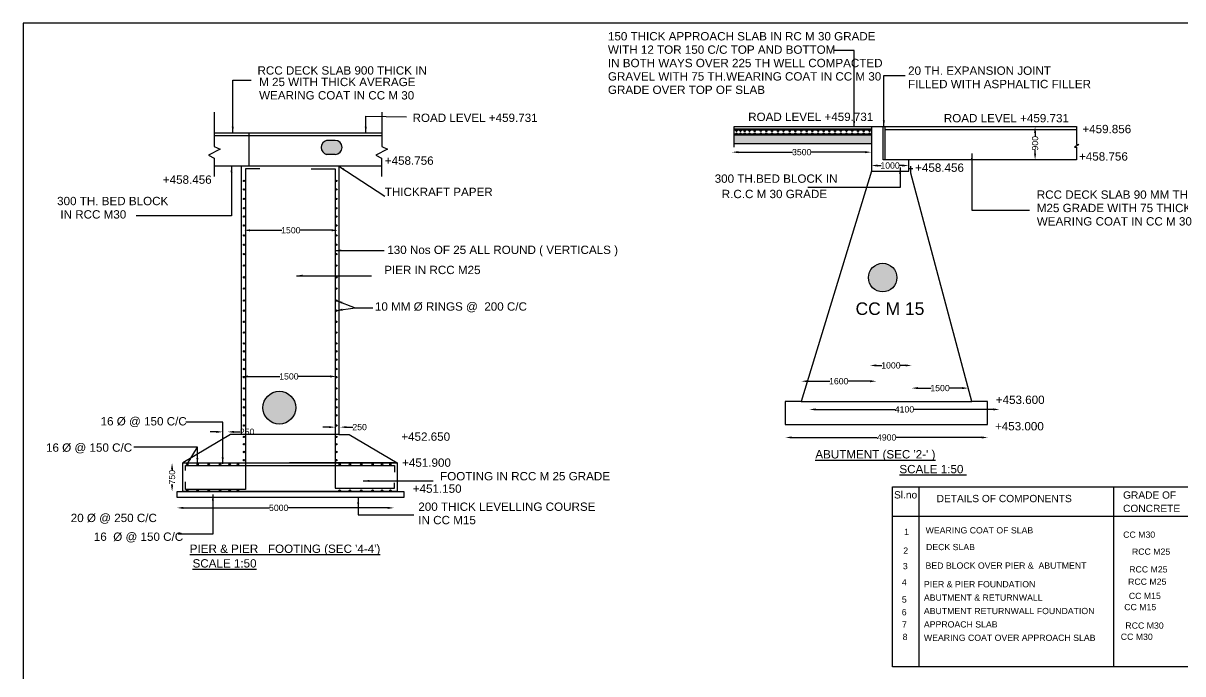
# Model space of a CAD drawing. Header units: millimetres. Extents: x 5124 to 2597898, y 2311 to 44288684.
# Drawn here: x 2514176 to 2569888, y 44257430 to 44288674 of the extents above; entities that cross this region are included whole.
import ezdxf

# ---------------------------------------------------------------- set-up
doc = ezdxf.new("R2010")
doc.units = ezdxf.units.MM
doc.header["$MEASUREMENT"] = 0
for name, color, linetype in [('DIMENSION', 7, 'Continuous'), ('DRAWING', 2, 'Continuous'), ('TEXT', 7, 'Continuous')]:
    doc.layers.add(name, color=color, linetype=linetype)
doc.styles.get("Standard").update_dxf_attribs({"font": 'arial.ttf', "height": 300})
doc.dimstyles.get("Standard").update_dxf_attribs({"dimtxt": 400, "dimasz": 300, "dimexe": 0.18, "dimexo": 0.0625, "dimgap": 0.09, "dimtad": 0, "dimdec": 0, "dimzin": 0, "dimdsep": 46, "dimtxsty": 'Standard', "dimcen": 0.09, "dimse1": 1, "dimse2": 1, "dimadec": 0, "dimazin": 0, "dimtfac": 1, "dimtdec": 0, "dimtofl": 0, "dimtmove": 0, "dimatfit": 3, "dimfxl": 1, "dimtolj": 1, "dimtzin": 0, "dimarcsym": 0})

# ---------------------------------------------------------------- blocks, each defined once
blk = doc.blocks.new('*D53')
at = {"layer": 'Defpoints', "color": 0, "transparency": 16777216}
for p in [(2524665, 44271712), (2529217, 44271710), (2529217, 44271710)]:
    blk.add_point(p, dxfattribs=at)
at = {"layer": 'DIMENSION', "color": 0, "lineweight": -2, "transparency": 16777216}
for p, q in [((2524965, 44271710), (2526508, 44271710)), ((2528917, 44271710), (2527374, 44271710))]:
    blk.add_line(p, q, dxfattribs=at)
at = {"layer": 'DIMENSION', "color": 0, "transparency": 16777216}
for points in [[(2524965, 44271760), (2524965, 44271660), (2524665, 44271710)], [(2528917, 44271760), (2528917, 44271660), (2529217, 44271710)]]:
    blk.add_solid(points, dxfattribs=at)
at = {"layer": 'DIMENSION', "color": 0, "transparency": 16777216, "insert": (2526941, 44271710), "char_height": 300, "attachment_point": 5}
blk.add_mtext('\\A1;1500', dxfattribs=at)
blk = doc.blocks.new('*D54')
at = {"layer": 'Defpoints', "color": 0, "transparency": 16777216}
for p in [(2521328, 44267554), (2521846, 44267554), (2521846, 44266186)]:
    blk.add_point(p, dxfattribs=at)
at = {"layer": 'DIMENSION', "color": 0, "lineweight": -2, "transparency": 16777216}
for p, q in [((2521328, 44267254), (2521328, 44267200)), ((2521328, 44266486), (2521328, 44266540))]:
    blk.add_line(p, q, dxfattribs=at)
at = {"layer": 'DIMENSION', "color": 0, "transparency": 16777216}
for points in [[(2521278, 44267254), (2521378, 44267254), (2521328, 44267554)], [(2521278, 44266486), (2521378, 44266486), (2521328, 44266186)]]:
    blk.add_solid(points, dxfattribs=at)
at = {"layer": 'DIMENSION', "color": 0, "transparency": 16777216, "insert": (2521328, 44266870), "char_height": 300, "attachment_point": 5, "rotation": 90}
blk.add_mtext('\\A1;750', dxfattribs=at)
blk = doc.blocks.new('*D55')
at = {"layer": 'Defpoints', "color": 0, "transparency": 16777216}
for p in [(2521566.5, 44265890.5), (2531986.5, 44265890.5), (2531986.5, 44265397.5)]:
    blk.add_point(p, dxfattribs=at)
at = {"layer": 'DIMENSION', "color": 0, "lineweight": -2, "transparency": 16777216}
for p, q in [((2521866.5, 44265397.5), (2526003.468, 44265397.5)), ((2531686.5, 44265397.5), (2526898.532, 44265397.5))]:
    blk.add_line(p, q, dxfattribs=at)
at = {"layer": 'DIMENSION', "color": 0, "transparency": 16777216}
for points in [[(2521866.5, 44265447.5), (2521866.5, 44265347.5), (2521566.5, 44265397.5)], [(2531686.5, 44265447.5), (2531686.5, 44265347.5), (2531986.5, 44265397.5)]]:
    blk.add_solid(points, dxfattribs=at)
at = {"layer": 'DIMENSION', "color": 0, "transparency": 16777216, "insert": (2526451, 44265397.5), "char_height": 300, "attachment_point": 5}
blk.add_mtext('\\A1;5000', dxfattribs=at)
blk = doc.blocks.new('*D56')
at = {"layer": 'Defpoints', "color": 0, "transparency": 16777216}
for p in [(2529164.5, 44269126.5), (2529405, 44269275.5), (2529405, 44269126.5)]:
    blk.add_point(p, dxfattribs=at)
at = {"layer": 'DIMENSION', "color": 0, "lineweight": -2, "transparency": 16777216}
for p, q in [((2528864.5, 44269275.5), (2528564.5, 44269275.5)), ((2529705, 44269275.5), (2530005, 44269275.5))]:
    blk.add_line(p, q, dxfattribs=at)
at = {"layer": 'DIMENSION', "color": 0, "transparency": 16777216}
for points in [[(2528864.5, 44269325.5), (2528864.5, 44269225.5), (2529164.5, 44269275.5)], [(2529705, 44269325.5), (2529705, 44269225.5), (2529405, 44269275.5)]]:
    blk.add_solid(points, dxfattribs=at)
at = {"layer": 'DIMENSION', "color": 0, "transparency": 16777216, "insert": (2530338.54839, 44269275.5), "char_height": 300, "attachment_point": 5}
blk.add_mtext('\\A1;250', dxfattribs=at)
blk = doc.blocks.new('*D57')
at = {"layer": 'Defpoints', "color": 0, "transparency": 16777216}
for p in [(2562791, 44283706), (2562986, 44283706), (2562986, 44282109)]:
    blk.add_point(p, dxfattribs=at)
at = {"layer": 'DIMENSION', "color": 0, "lineweight": -2, "transparency": 16777216}
for p, q in [((2562791, 44283406), (2562791, 44283239)), ((2562791, 44282409), (2562791, 44282577))]:
    blk.add_line(p, q, dxfattribs=at)
at = {"layer": 'DIMENSION', "color": 0, "transparency": 16777216}
for points in [[(2562741, 44283406), (2562841, 44283406), (2562791, 44283706)], [(2562741, 44282409), (2562841, 44282409), (2562791, 44282109)]]:
    blk.add_solid(points, dxfattribs=at)
at = {"layer": 'DIMENSION', "color": 0, "transparency": 16777216, "insert": (2562791, 44282908), "char_height": 300, "attachment_point": 5, "rotation": 90}
blk.add_mtext('\\A1;900', dxfattribs=at)
blk = doc.blocks.new('*D58')
at = {"layer": 'Defpoints', "color": 0, "transparency": 16777216}
for p in [(2554924, 44281884), (2556718, 44281884), (2556718, 44281838)]:
    blk.add_point(p, dxfattribs=at)
at = {"layer": 'DIMENSION', "color": 0, "lineweight": -2, "transparency": 16777216}
for p, q in [((2555224, 44281838), (2555388, 44281838)), ((2556418, 44281838), (2556255, 44281838))]:
    blk.add_line(p, q, dxfattribs=at)
at = {"layer": 'DIMENSION', "color": 0, "transparency": 16777216}
for points in [[(2555224, 44281888), (2555224, 44281788), (2554924, 44281838)], [(2556418, 44281888), (2556418, 44281788), (2556718, 44281838)]]:
    blk.add_solid(points, dxfattribs=at)
at = {"layer": 'DIMENSION', "color": 0, "transparency": 16777216, "insert": (2555822, 44281838), "char_height": 300, "attachment_point": 5}
blk.add_mtext('\\A1;1000', dxfattribs=at)
blk = doc.blocks.new('*D59')
at = {"layer": 'Defpoints', "color": 0, "transparency": 16777216}
for p in [(2548233, 44282480.5), (2554924.5, 44282480.5), (2554924.5, 44282480.5)]:
    blk.add_point(p, dxfattribs=at)
at = {"layer": 'DIMENSION', "color": 0, "lineweight": -2, "transparency": 16777216}
for p, q in [((2548533, 44282480.5), (2551131.3203, 44282480.5)), ((2554624.5, 44282480.5), (2552026.1797, 44282480.5))]:
    blk.add_line(p, q, dxfattribs=at)
at = {"layer": 'DIMENSION', "color": 0, "transparency": 16777216}
for points in [[(2548533, 44282530.5), (2548533, 44282430.5), (2548233, 44282480.5)], [(2554624.5, 44282530.5), (2554624.5, 44282430.5), (2554924.5, 44282480.5)]]:
    blk.add_solid(points, dxfattribs=at)
at = {"layer": 'DIMENSION', "color": 0, "transparency": 16777216, "insert": (2551578.75, 44282480.5), "char_height": 300, "attachment_point": 5}
blk.add_mtext('\\A1;3500', dxfattribs=at)
blk = doc.blocks.new('*D60')
at = {"layer": 'Defpoints', "color": 0, "transparency": 16777216}
for p in [(2555161, 44271480), (2551556, 44270506), (2555161, 44270505)]:
    blk.add_point(p, dxfattribs=at)
at = {"layer": 'DIMENSION', "color": 0, "lineweight": -2, "transparency": 16777216}
for p, q in [((2551856, 44271480), (2552925, 44271480)), ((2554861, 44271480), (2553791, 44271480))]:
    blk.add_line(p, q, dxfattribs=at)
at = {"layer": 'DIMENSION', "color": 0, "transparency": 16777216}
for points in [[(2551856, 44271530), (2551856, 44271430), (2551556, 44271480)], [(2554861, 44271530), (2554861, 44271430), (2555161, 44271480)]]:
    blk.add_solid(points, dxfattribs=at)
at = {"layer": 'DIMENSION', "color": 0, "transparency": 16777216, "insert": (2553358, 44271480), "char_height": 300, "attachment_point": 5}
blk.add_mtext('\\A1;1600', dxfattribs=at)
blk = doc.blocks.new('*D61')
at = {"layer": 'Defpoints', "color": 0, "transparency": 16777216}
for p in [(2556866, 44272238), (2554861, 44271480), (2556866, 44271480)]:
    blk.add_point(p, dxfattribs=at)
at = {"layer": 'DIMENSION', "color": 0, "lineweight": -2, "transparency": 16777216}
for p, q in [((2555161, 44272238), (2555430, 44272238)), ((2556566, 44272238), (2556297, 44272238))]:
    blk.add_line(p, q, dxfattribs=at)
at = {"layer": 'DIMENSION', "color": 0, "transparency": 16777216}
for points in [[(2555161, 44272288), (2555161, 44272188), (2554861, 44272238)], [(2556566, 44272288), (2556566, 44272188), (2556866, 44272238)]]:
    blk.add_solid(points, dxfattribs=at)
at = {"layer": 'DIMENSION', "color": 0, "transparency": 16777216, "insert": (2555864, 44272238), "char_height": 300, "attachment_point": 5}
blk.add_mtext('\\A1;1000', dxfattribs=at)
blk = doc.blocks.new('*D62')
at = {"layer": 'Defpoints', "color": 0, "transparency": 16777216}
for p in [(2556862, 44271134), (2559585, 44271150), (2559585, 44271150)]:
    blk.add_point(p, dxfattribs=at)
at = {"layer": 'DIMENSION', "color": 0, "lineweight": -2, "transparency": 16777216}
for p, q in [((2557162, 44271150), (2557790, 44271150)), ((2559285, 44271150), (2558657, 44271150))]:
    blk.add_line(p, q, dxfattribs=at)
at = {"layer": 'DIMENSION', "color": 0, "transparency": 16777216}
for points in [[(2557162, 44271200), (2557162, 44271100), (2556862, 44271150)], [(2559285, 44271200), (2559285, 44271100), (2559585, 44271150)]]:
    blk.add_solid(points, dxfattribs=at)
at = {"layer": 'DIMENSION', "color": 0, "transparency": 16777216, "insert": (2558223, 44271150), "char_height": 300, "attachment_point": 5}
blk.add_mtext('\\A1;1500', dxfattribs=at)
blk = doc.blocks.new('*D63')
at = {"layer": 'Defpoints', "color": 0, "transparency": 16777216}
for p in [(2551946, 44270280), (2561085, 44270280), (2561085, 44270126)]:
    blk.add_point(p, dxfattribs=at)
at = {"layer": 'DIMENSION', "color": 0, "lineweight": -2, "transparency": 16777216}
for p, q in [((2552246, 44270126), (2556062, 44270126)), ((2560785, 44270126), (2556969, 44270126))]:
    blk.add_line(p, q, dxfattribs=at)
at = {"layer": 'DIMENSION', "color": 0, "transparency": 16777216}
for points in [[(2552246, 44270176), (2552246, 44270076), (2551946, 44270126)], [(2560785, 44270176), (2560785, 44270076), (2561085, 44270126)]]:
    blk.add_solid(points, dxfattribs=at)
at = {"layer": 'DIMENSION', "color": 0, "transparency": 16777216, "insert": (2556516, 44270126), "char_height": 300, "attachment_point": 5}
blk.add_mtext('\\A1;4100', dxfattribs=at)
blk = doc.blocks.new('*D64')
at = {"layer": 'Defpoints', "color": 0, "transparency": 16777216}
for p in [(2550800, 44268778), (2550800, 44268686), (2560520, 44268686)]:
    blk.add_point(p, dxfattribs=at)
at = {"layer": 'DIMENSION', "color": 0, "lineweight": -2, "transparency": 16777216}
for p, q in [((2551100, 44268778), (2555207, 44268778)), ((2560220, 44268778), (2556114, 44268778))]:
    blk.add_line(p, q, dxfattribs=at)
at = {"layer": 'DIMENSION', "color": 0, "transparency": 16777216}
for points in [[(2551100, 44268828), (2551100, 44268728), (2550800, 44268778)], [(2560220, 44268828), (2560220, 44268728), (2560520, 44268778)]]:
    blk.add_solid(points, dxfattribs=at)
at = {"layer": 'DIMENSION', "color": 0, "transparency": 16777216, "insert": (2555660, 44268778), "char_height": 300, "attachment_point": 5}
blk.add_mtext('\\A1;4900', dxfattribs=at)
blk = doc.blocks.new('*D88')
at = {"layer": 'Defpoints', "color": 0, "transparency": 16777216}
for p in [(2524773, 44278485), (2529294, 44278728), (2529294, 44278485)]:
    blk.add_point(p, dxfattribs=at)
at = {"layer": 'DIMENSION', "color": 0, "lineweight": -2, "transparency": 16777216}
for p, q in [((2525073, 44278728), (2526600, 44278728)), ((2528994, 44278728), (2527467, 44278728))]:
    blk.add_line(p, q, dxfattribs=at)
at = {"layer": 'DIMENSION', "color": 0, "transparency": 16777216}
for points in [[(2525073, 44278778), (2525073, 44278678), (2524773, 44278728)], [(2528994, 44278778), (2528994, 44278678), (2529294, 44278728)]]:
    blk.add_solid(points, dxfattribs=at)
at = {"layer": 'DIMENSION', "color": 0, "transparency": 16777216, "insert": (2527034, 44278728), "char_height": 300, "attachment_point": 5}
blk.add_mtext('\\A1;1500', dxfattribs=at)
blk = doc.blocks.new('*D89')
at = {"layer": 'Defpoints', "color": 0, "transparency": 16777216}
for p in [(2523761, 44268897.5), (2524001.5, 44269046.5), (2524001.5, 44268897.5)]:
    blk.add_point(p, dxfattribs=at)
at = {"layer": 'DIMENSION', "color": 0, "lineweight": -2, "transparency": 16777216}
for p, q in [((2523461, 44269046.5), (2523161, 44269046.5)), ((2524301.5, 44269046.5), (2524601.5, 44269046.5))]:
    blk.add_line(p, q, dxfattribs=at)
at = {"layer": 'DIMENSION', "color": 0, "transparency": 16777216}
for points in [[(2523461, 44269096.5), (2523461, 44268996.5), (2523761, 44269046.5)], [(2524301.5, 44269096.5), (2524301.5, 44268996.5), (2524001.5, 44269046.5)]]:
    blk.add_solid(points, dxfattribs=at)
at = {"layer": 'DIMENSION', "color": 0, "transparency": 16777216, "insert": (2524935.04839, 44269046.5), "char_height": 300, "attachment_point": 5}
blk.add_mtext('\\A1;250', dxfattribs=at)

msp = doc.modelspace()

# ---------------------------------------------------------------- hatches: boundary and pattern name
at = {"layer": 'DIMENSION'}
h = msp.add_hatch(dxfattribs=at)
h.set_pattern_fill('AR-CONC', color=0, scale=100)
h.set_pattern_definition([(50, (0, 0), (717.2601826, -62.752135), [75, -825]), (355, (0, 0), (-138.751334, 752.192134), [60, -660]), (100.4514445, (59.8, -5.2), (578.508847, 689.439991), [63.740192, -701.142112]), (46.1842, (0, 200), (1067.24133, -165.51928), [112.5, -1237.5]), (96.6356355, (88.9, 186.2), (934.661946, 974.1186), [95.610342, -1051.71376]), (351.184164, (0, 200), (934.661945, 974.1186), [90, -990]), (21, (100, 150), (596.907052, -402.618891), [75, -825]), (326, (100, 150), (243.315332, 725.150045), [60, -660]), (71.4514447, (149.74, 116.45), (840.222377, 322.531153), [63.74019, -701.142112]), (37.5, (0, 0), (12.1598553, 332.8938538), [0, -652, 0, -670, 0, -662.5]), (7.5, (0, 0), (263.0695374, 394.411712), [0, -382, 0, -637, 0, -252.5]), (327.5, (-223, 0), (533.8224362, -22.5548717), [0, -250, 0, -780, 0, -1035]), (317.5, (-323, 0), (583.1861693, 100.1049823), [0, -325, 0, -518, 0, -735])])
h.paths.add_polyline_path([(2564317.5, 44250379.9, 0.4902418), (2563441.9, 44249701.5, 0.4902418), (2564317.5, 44249023.1)])
h.paths.add_polyline_path([(2564843.1, 44249701.5, 0.3420641), (2564317.5, 44250379.9), (2564317.5, 44249023.1, 0.3420641)])
h.paths.add_polyline_path([(2565684, 44247137.5, 0.322946), (2565296.1, 44247675.5), (2564937.9, 44247675.5, 0.322946), (2564550, 44247137.5, 1)])
h.paths.add_polyline_path([(2527266.5, 44270210, 1), (2525695.5, 44270210, 1)])
h.paths.add_polyline_path([(2529154.4, 44283047), (2528750.5, 44283047, 0.7689339), (2528750.5, 44282374.5), (2529164.5, 44282374.5, 1)])
h.paths.add_polyline_path([(2556152, 44276457, 1), (2554782, 44276457, 1)])
at = {"layer": 'DRAWING'}
h = msp.add_hatch(dxfattribs=at)
h.set_pattern_fill('GRAVEL', color=0, scale=250, style=0)
h.set_pattern_definition([(228.0128, (180, 250), (-1999.9995580395, -2250.000335402), [33.634, -3329.772]), (184.9697, (157.5, 225), (3000.0002628794, 249.9978267518), [57.717, -5713.98125]), (132.5104, (100, 220), (2499.9976795867, -2750.002168468), [40.697, -4029.008]), (267.2737, (2.5, 157.5), (249.9990044318, 5000.0000737434), [52.5595, -5203.3895]), (292.8337, (0, 105), (-1250.0024763593, 2999.9991029444), [51.53875, -5102.34325]), (357.2737, (20, 57.5), (-5000.0000737434, 249.9990044318), [52.5595, -5203.3895]), (37.6942, (72.5, 55), (-3250.0018364045, -2499.9976012901), [69.50725, -6881.21225]), (72.2553, (127.5, 97.5), (1750.0026906764, 5499.9990578098), [65.622, -6496.58025]), (121.4296, (147.5, 160), (-2000.002058544, 3249.998759123), [52.7375, -5221.01825]), (175.2364, (120, 205), (2750.00023658, -249.997883165), [60.208, -2950.19075]), (222.3974, (60, 210), (-3000.0018377683, -2749.9980205035), [77.862, -7708.34375]), (138.8141, (250, 155), (-1750.000736701, 1499.999328336), [26.57525, -2630.961]), (171.4692, (230, 172.5), (3249.9995712038, -500.00197751), [50.55925, -5005.37775]), (225, (180, 180), (-3e-14, -250.00007736), [35.35525, -318.198]), (203.1986, (162.5, 210), (1249.999932667, 500.000331316), [19.0395, -1884.90375]), (291.8014, (145, 202.5), (-249.999977625, 750.000068253), [26.92575, -1319.3655]), (30.9638, (155, 177.5), (749.99950557, 500.000620885), [43.73225, -1414.00575]), (161.5651, (192.5, 200), (500.00010865, -249.9996008), [31.62275, -758.94675]), (16.3895, (0, 202.5), (2500.000549603, 749.9981774545), [44.3, -4385.71125]), (70.3462, (42.5, 215), (-999.998811843, -2750.0005339016), [37.16525, -3679.352]), (293.1986, (192.5, 250), (-500.000331316, 1249.999932667), [38.07875, -1865.8645]), (343.6105, (207.5, 215), (-2500.000549603, 749.9981774545), [44.3, -4385.71125]), (339.444, (0, 47.5), (-1250.000461136, 499.998999105), [42.72, -2093.281]), (294.7751, (40, 32.5), (-1249.998047311, 2750.00085546), [35.7945, -3543.66075]), (66.8014, (195, 0), (500.000331316, 1249.999932667), [38.07875, -1865.8645]), (17.354, (210, 35), (-3250.000504774, -999.998625565), [41.90775, -4148.856]), (69.444, (72.5, 0), (-499.998999105, -1250.000461136), [21.36, -2114.641]), (101.3099, (180, 0), (-249.99940804, 1000.00018806), [12.7475, -1262.00725]), (165.9638, (177.5, 12.5), (750.0001365, -249.99951434), [51.53875, -979.2375]), (186.009, (127.5, 25), (2499.9999377265, 249.9998293705), [47.7625, -4728.48075]), (303.6901, (155, 155), (-250.00033363, 499.99988944), [36.0555, -865.33225]), (353.1572, (175, 125), (4249.9998413696, -500.0019994812), [62.9485, -6231.89075]), (60.9454, (237.5, 117.5), (-1000.0000068, -1750.000096142), [25.739, -2548.1685]), (90, (250, 140), (-250, 250), [15, -235]), (120.2564, (122.5, 32.5), (999.998721701, -1750.000613964), [34.731, -3438.38]), (48.0128, (105, 62.5), (1999.9995580395, 2250.000335402), [67.268, -3296.138]), (0, (150, 112.5), (250, 250), [65, -185]), (325.3048, (215, 112.5), (-2499.998564747, 1750.0021523986), [39.5285, -3913.3185]), (254.0546, (247.5, 90), (-249.999972324, -1000.000031663), [36.4005, -1783.627]), (207.646, (237.5, 55), (-4749.998951795, -2500.0019282923), [59.26625, -5867.3685]), (175.4261, (185, 27.5), (-3250.000139578, 249.9987002903), [62.69975, -6207.2685])])
h.paths.add_polyline_path([(2554924.5, 44283296), (2548325.5, 44283296), (2548325.5, 44282876.5), (2554924.5, 44282876.5)])

# ---------------------------------------------------------------- linework, layer by layer
at = {"layer": 'DIMENSION', "color": 0}
msp.add_lwpolyline([(2555942, 44266416.5), (2573228, 44266416.5), (2573228, 44257759), (2555942, 44257759)], close=True, dxfattribs=at)
for points in [[(2557205, 44266416), (2557205, 44257749)], [(2566563.5, 44266397.5), (2566563.5, 44257798.5)], [(2555912.5, 44264996.5), (2573205, 44264996.5)]]:
    msp.add_lwpolyline(points, dxfattribs=at)
msp.add_circle((2526481, 44270210), 785.5, dxfattribs=at)
at = {"layer": 'DRAWING', "color": 0}
for points in [[(2597898.5, 44288673.5), (2514175.5, 44288673.5), (2514175.5, 44230805.5), (2597898.5, 44230805.5)], [(2521845.5, 44267554), (2532136, 44267554), (2532136, 44266186.5), (2521845.5, 44266186.5)], [(2521566.5, 44266186.5), (2532470, 44266186.5), (2532470, 44265890.5), (2521566.5, 44265890.5)]]:
    msp.add_lwpolyline(points, close=True, dxfattribs=at)
for points in [[(2523357, 44284401), (2523357, 44282750), (2523631, 44282618), (2523074, 44282338), (2523344, 44282185), (2523344, 44281313.5)], [(2531398.5, 44284401), (2531398.5, 44282750), (2531672.5, 44282618), (2531115.5, 44282338), (2531385.5, 44282185), (2531385.5, 44281313.5)], [(2531398.5, 44283397.5), (2523357, 44283397.5)], [(2525037.5, 44281806), (2525037.5, 44283397.5)], [(2548325.5, 44282724), (2548325.5, 44283706.5), (2564773.5, 44283706.5), (2564773.5, 44282851.5), (2564887, 44282851.5), (2564679.5, 44282722.5), (2564773.5, 44282714), (2564773.5, 44282109), (2555491, 44282109), (2555491, 44283706.5)], [(2554924.5, 44283582.5), (2548325.5, 44283582.5)], [(2554924.5, 44283537), (2548325.5, 44283537)], [(2554924.5, 44283345.5), (2548325.5, 44283345.5)], [(2554924.5, 44283706.5), (2554924.5, 44281565.5), (2556718.5, 44281565.5), (2556718.5, 44282109)], [(2555589, 44282109), (2555589, 44283706.5)], [(2555589, 44283570.5), (2564773.5, 44283570.5)], [(2531398.5, 44283269), (2523357, 44283269)], [(2529164.5, 44283047), (2528750.5, 44283047)], [(2554924.5, 44283296), (2548325.5, 44283296)], [(2554924.5, 44282876.5), (2548325.5, 44282876.5)], [(2529164.5, 44282374.5), (2528750.5, 44282374.5)], [(2525546, 44281673), (2524849.5, 44281673), (2524849.5, 44266283), (2521976, 44266283), (2521976, 44266647)], [(2531385.5, 44281806), (2523344, 44281806)], [(2529335, 44281806), (2529335, 44268926.5), (2524665, 44268926.5), (2524665, 44281806)], [(2528004.5, 44281673), (2529164.5, 44281673), (2529164.5, 44266336.5), (2532017.5, 44266336.5), (2532017.5, 44266593.5)], [(2554924.5, 44281565.5), (2551555.5, 44270505.5), (2550785, 44270505.5), (2550785, 44269399.5), (2560509.5, 44269399.5), (2560509.5, 44270503.5), (2559758.5, 44270503.5), (2556813, 44281478), (2556813, 44281802)], [(2556718.5, 44281690.5), (2556918.5, 44281690.5)], [(2551555.5, 44270505.5), (2559758.5, 44270503.5)], [(2524665, 44268926.5), (2524142, 44268926.5), (2521845.5, 44267554), (2527010.5, 44267554)], [(2529335, 44268926.5), (2529841.5, 44268926.5), (2532138, 44267554), (2526973, 44267554)], [(2521976, 44267188.5), (2521976, 44267441), (2532017.5, 44267441)], [(2532017.5, 44267441), (2532017.5, 44267111)]]:
    msp.add_lwpolyline(points, dxfattribs=at)
for centre, radius in [((2548445.5, 44283498.5), 27.5), ((2548445.5, 44283380), 27.5), ((2548638, 44283498.5), 27.5), ((2548638, 44283380), 27.5), ((2548839, 44283498.5), 27.5), ((2548839, 44283380), 27.5), ((2549067.5, 44283498.5), 27.5), ((2549067.5, 44283380), 27.5), ((2549319, 44283498.5), 27.5), ((2549319, 44283380), 27.5), ((2549611.5, 44283498.5), 27.5), ((2549611.5, 44283380), 27.5), ((2549876, 44283498.5), 27.5), ((2549876, 44283380), 27.5), ((2550147.5, 44283498.5), 27.5), ((2550147.5, 44283380), 27.5), ((2550437.5, 44283498.5), 27.5), ((2550437.5, 44283380), 27.5), ((2550707, 44283498.5), 27.5), ((2550707, 44283380), 27.5), ((2550997.5, 44283498.5), 27.5), ((2550997.5, 44283380), 27.5), ((2551274.5, 44283498.5), 27.5), ((2551274.5, 44283380), 27.5), ((2551551.5, 44283498.5), 27.5), ((2551551.5, 44283380), 27.5), ((2551818.5, 44283498.5), 27.5), ((2551818.5, 44283380), 27.5), ((2552088.5, 44283498.5), 27.5), ((2552088.5, 44283380), 27.5), ((2552364.5, 44283498.5), 27.5), ((2552364.5, 44283380), 27.5), ((2552631, 44283498.5), 27.5), ((2552631, 44283380), 27.5), ((2552908.5, 44283498.5), 27.5), ((2552908.5, 44283380), 27.5), ((2553177, 44283498.5), 27.5), ((2553177, 44283380), 27.5), ((2553458, 44283498.5), 27.5), ((2553458, 44283380), 27.5), ((2553729.5, 44283498.5), 27.5), ((2553729.5, 44283380), 27.5), ((2554002.5, 44283498.5), 27.5), ((2554002.5, 44283380), 27.5), ((2554285, 44283498.5), 27.5), ((2554285, 44283380), 27.5), ((2554552, 44283498.5), 27.5), ((2554552, 44283380), 27.5), ((2554831, 44283498.5), 27.5), ((2554831, 44283380), 27.5), ((2524790.5, 44281099), 35), ((2529217, 44281099), 35), ((2524790.5, 44280691.5), 35), ((2529217, 44280691.5), 35), ((2524790.5, 44280234.5), 35), ((2529217, 44280234.5), 35), ((2524790.5, 44279786), 35), ((2529217, 44279786), 35), ((2524790.5, 44279387), 35), ((2524790.5, 44278958), 35), ((2529217, 44279387), 35), ((2529217, 44278958), 35), ((2524790.5, 44278480), 35), ((2529217, 44278480), 35), ((2524790.5, 44278033), 35), ((2529217, 44278033), 35), ((2524790.5, 44277586.5), 35), ((2529217, 44277586.5), 35), ((2524790.5, 44277036.5), 35), ((2529217, 44277036.5), 35), ((2555467, 44276457), 685), ((2524790.5, 44276472), 35), ((2529217, 44276472), 35), ((2524790.5, 44275932), 35), ((2529217, 44275932), 35), ((2524790.5, 44275355.5), 35), ((2529217, 44275355.5), 35), ((2524790.5, 44274871.5), 35), ((2529217, 44274871.5), 35), ((2524790.5, 44274333), 35), ((2529217, 44274333), 35), ((2524790.5, 44273818.5), 35), ((2524790.5, 44273294), 35), ((2529217, 44273818.5), 35), ((2529217, 44273294), 35), ((2524790.5, 44272914.5), 35), ((2529217, 44272914.5), 35), ((2524790.5, 44272514.5), 35), ((2529217, 44272514.5), 35), ((2524790.5, 44272066.5), 35), ((2524790.5, 44271675), 35), ((2529217, 44272066.5), 35), ((2529217, 44271675), 35), ((2524790.5, 44271135), 35), ((2529217, 44271135), 35), ((2524790.5, 44270607.5), 35), ((2529217, 44270607.5), 35), ((2524790.5, 44270223.5), 35), ((2529217, 44270223.5), 35), ((2524790.5, 44269840.5), 35), ((2529217, 44269840.5), 35), ((2524790.5, 44269353.5), 35), ((2529217, 44269353.5), 35), ((2524790.5, 44268806.5), 35), ((2524790.5, 44268455), 35), ((2529217, 44268806.5), 35), ((2529217, 44268455), 35), ((2524790.5, 44268082.5), 35), ((2529217, 44268082.5), 35), ((2522054, 44267491), 34), ((2522550, 44267491), 34), ((2523092, 44267491), 34), ((2523638, 44267491), 34), ((2524096.5, 44267491), 34), ((2524492.5, 44267491), 34), ((2524790.5, 44267688.5), 35), ((2529217, 44267688.5), 35), ((2529378.5, 44267490.5), 34), ((2529874.5, 44267490.5), 34), ((2530416.5, 44267490.5), 34), ((2530962.5, 44267490.5), 34), ((2531421, 44267490.5), 34), ((2531817, 44267490.5), 34), ((2522054, 44266231.5), 34), ((2522550, 44266231.5), 34), ((2523092, 44266231.5), 34), ((2523638, 44266231.5), 34), ((2524096.5, 44266231.5), 34), ((2524492.5, 44266231.5), 34), ((2529378.5, 44266231.5), 34), ((2529874.5, 44266231.5), 34), ((2530416.5, 44266231.5), 34), ((2530962.5, 44266231.5), 34), ((2531421, 44266231.5), 34), ((2531817, 44266231.5), 34)]:
    msp.add_circle(centre, radius, dxfattribs=at)
for centre, radius, start, end in [((2528839.9, 44282710.8), 347.9, 104.88419, 255.11581), ((2529159.4, 44282710.8), 336.3, 270.86062, 89.13938)]:
    msp.add_arc(centre, radius, start, end, dxfattribs=at)

# ---------------------------------------------------------------- texts
at = {"layer": 'TEXT', "color": 0}
for s, height, p in [('150 THICK APPROACH SLAB IN RC M 30 GRADE ', 400, (2542268.9, 44287846.7)), ('WITH 12 TOR 150 C/C TOP AND BOTTOM ', 400, (2542268.9, 44287204.2)), ('IN BOTH WAYS OVER 225 TH WELL COMPACTED ', 400, (2542268.9, 44286561.6)), ('RCC DECK SLAB 900 THICK IN ', 400, (2525432.5, 44286204.5)), ('GRAVEL WITH 75 TH.WEARING COAT IN CC M 30 ', 400, (2542268.9, 44285919)), ('20 TH. EXPANSION JOINT ', 400, (2556689.9, 44286194.7)), ('M 25 WITH THICK AVERAGE ', 400, (2525510, 44285652.5)), ('GRADE OVER TOP OF SLAB ', 400, (2542268.9, 44285276.5)), ('FILLED WITH ASPHALTIC FILLER ', 400, (2556689.9, 44285552.1)), ('WEARING COAT IN CC M 30 ', 400, (2525510, 44285009.9)), ('ROAD LEVEL +459.731', 400, (2532881.7, 44283931.1)), ('ROAD LEVEL +459.731', 400, (2549006.8, 44283977.2)), ('ROAD LEVEL +459.731', 400, (2558406.3, 44283913.2)), ('+459.856', 400, (2565062.2, 44283391.6)), ('+458.756', 400, (2531548.5, 44281874.1)), ('+458.756', 400, (2564901.6, 44282075.3)), ('+458.456', 400, (2557026, 44281536.8)), ('+458.456', 400, (2520884.6, 44280961.2)), ('300 TH.BED BLOCK IN ', 400, (2547396.5, 44281010.5)), ('THICKRAFT PAPER ', 400, (2531548.5, 44280373.6)), ('R.C.C M 30 GRADE ', 400, (2547736.5, 44280272.5)), ('RCC DECK SLAB 90 MM THICK IN ', 400, (2562872.5, 44280243)), ('300 TH. BED BLOCK ', 400, (2515805.7, 44279934.4)), ('M25 GRADE WITH 75 THICK AVERAGE ', 400, (2562872.5, 44279600.4)), (' IN RCC M30 ', 400, (2515805.7, 44279291.9)), ('WEARING COAT IN CC M 30 ', 400, (2562872.5, 44278957.8)), ('130 Nos OF 25 ALL ROUND ( VERTICALS ) ', 400, (2531667.7, 44277590.4)), ('PIER IN RCC M25', 400, (2531520.6, 44276624.9)), ('10 MM Ø RINGS @  200 C/C ', 400, (2531073.5, 44274869)), ('CC M 15 ', 600, (2554165.5, 44274663.6)), ('+453.600', 400, (2560902.3, 44270389.1)), ('16 Ø @ 150 C/C', 400, (2517894, 44269357.4)), ('+453.000', 400, (2560863, 44269119.7)), ('+452.650 ', 400, (2532340.5, 44268620)), ('16 Ø @ 150 C/C', 400, (2515272.4, 44268093.7)), ('+451.900', 400, (2532378.8, 44267371.8)), ("%%UABUTMENT (SEC '2-' )", 400, (2552232.5, 44267771.9)), ('%%USCALE 1:50 ', 400, (2556271.5, 44267059.8)), ('FOOTING IN RCC M 25 GRADE ', 400, (2534204.9, 44266719.6)), ('+451.150', 400, (2532891.8, 44266121)), ('Sl.no', 350, (2556012.5, 44265849.3)), ('GRADE OF ', 350, (2567016.7, 44265839.8)), ('200 THICK LEVELLING COURSE ', 400, (2533159.5, 44265255)), ('DETAILS OF COMPONENTS ', 350, (2558061.5, 44265672)), ('CONCRETE ', 350, (2567016.7, 44265197.3)), ('20 Ø @ 250 C/C ', 400, (2516460, 44264716.2)), ('IN CC M15', 400, (2533159.5, 44264612.4)), ('1', 300, (2556497.7, 44264093.7)), ('WEARING COAT OF SLAB', 300, (2557531.4, 44264169.9)), ('16  Ø @ 150 C/C  ', 400, (2517569.2, 44263814)), ('CC M30 ', 300, (2567022.4, 44263962)), ("%%UPIER & PIER   FOOTING (SEC '4-4')", 400, (2522178.2, 44263235)), ('2', 300, (2556458.1, 44263194.5)), ('DECK SLAB ', 300, (2557550.6, 44263367.6)), ('RCC M25', 300, (2567443.6, 44263146)), ('%%USCALE 1:50', 400, (2522311.7, 44262533.5)), ('3', 300, (2556438.3, 44262453.4)), ('BED BLOCK OVER PIER &  ABUTMENT  ', 300, (2557528, 44262476.6)), ('RCC M25', 300, (2567314.1, 44262295.4)), ('4', 300, (2556388.9, 44261672.7)), ('PIER & PIER FOUNDATION', 300, (2557448.5, 44261581)), ('RCC M25', 300, (2567258.5, 44261703.7)), ('5', 300, (2556388.7, 44260847.5)), ('ABUTMENT & RETURNWALL', 300, (2557448.5, 44260938.4)), ('CC M15', 300, (2567295.6, 44261019.6)), ('6', 300, (2556385.5, 44260237.5)), ('ABUTMENT RETURNWALL FOUNDATION ', 300, (2557448.5, 44260295.9)), ('CC M15', 300, (2567073.5, 44260483.4)), ('7', 300, (2556399, 44259652)), ('APPROACH SLAB ', 300, (2557448.5, 44259653.3)), ('RCC M30', 300, (2567129, 44259595.9)), ('8', 300, (2556428.3, 44259050)), ('WEARING COAT OVER APPROACH SLAB  ', 300, (2557448.5, 44259010.7)), ('CC M30', 300, (2566906.9, 44259059.6))]:
    msp.add_text(s, height=height, dxfattribs=at).set_placement(p)

# ---------------------------------------------------------------- dimensions: what is measured, and where the dimension line sits
at = {"layer": 'DIMENSION', "color": 0}
dim = msp.add_linear_dim(base=(2562791, 44283706.5), p1=(2562985.5, 44282109), p2=(2562985.5, 44283706.5), angle=90, text='900', dimstyle='Standard', override={"dimtxt": 300}, dxfattribs=at)
dim.commit()
dim.dimension.update_dxf_attribs({"geometry": '*D57', "text_midpoint": (2562791, 44282907.8)})
for base, p1, p2, text, picture, middle in [((2554924.5, 44282480.5), (2548233, 44282480.5), (2554924.5, 44282480.5), '3500', '*D59', (2551578.8, 44282480.5)), ((2556718.5, 44281837.5), (2554924.5, 44281883.5), (2556718.5, 44281883.5), '1000', '*D58', (2555821.5, 44281837.5)), ((2529294.5, 44278728.5), (2524773, 44278485), (2529294.5, 44278485), '1500', '*D88', (2527033.8, 44278728.5)), ((2556866.5, 44272237.5), (2554860.5, 44271480), (2556866.5, 44271480), '1000', '*D61', (2555863.5, 44272237.5)), ((2529217, 44271710), (2524665, 44271711.5), (2529217, 44271710), '1500', '*D53', (2526941, 44271710)), ((2555160.5, 44271480), (2551555.5, 44270505.5), (2555160.5, 44270504.6), '1600', '*D60', (2553358, 44271480)), ((2559584.9, 44271150.2), (2556861.5, 44271133.5), (2559584.9, 44271150.2), '1500', '*D62', (2558223.2, 44271150.2)), ((2561085, 44270126.5), (2551946, 44270279.5), (2561085, 44270279.5), '4100', '*D63', (2556515.5, 44270126.5)), ((2529405, 44269275.5), (2529164.5, 44269126.5), (2529405, 44269126.5), '250', '*D56', (2530338.5, 44269275.5)), ((2524001.5, 44269046.5), (2523761, 44268897.5), (2524001.5, 44268897.5), '250', '*D89', (2524935, 44269046.5)), ((2550800.5, 44268778), (2560520, 44268686), (2550800.5, 44268686), '4900', '*D64', (2555660.2, 44268778))]:
    dim = msp.add_linear_dim(base=base, p1=p1, p2=p2, text=text, dimstyle='Standard', dxfattribs=at)
    dim.commit()
    dim.dimension.update_dxf_attribs({"geometry": picture, "text_midpoint": middle})
dim = msp.add_linear_dim(base=(2521328.5, 44267554), p1=(2521845.5, 44266186.5), p2=(2521845.5, 44267554), angle=90, text='750', dimstyle='Standard', dxfattribs=at)
dim.commit()
dim.dimension.update_dxf_attribs({"geometry": '*D54', "text_midpoint": (2521328.5, 44266870.2)})
dim = msp.add_linear_dim(base=(2531986.5, 44265397.5), p1=(2521566.5, 44265890.5), p2=(2531986.5, 44265890.5), text='5000', dimstyle='Standard', dxfattribs=at)
dim.commit()
dim.dimension.update_dxf_attribs({"geometry": '*D55', "text_midpoint": (2526451, 44265397.5), "dimtype": 160})

# ---------------------------------------------------------------- leaders
for points in [[(2554096.5, 44283677), (2554096.5, 44287359), (2553109.5, 44287359)], [(2555524.5, 44283704), (2555524.5, 44286169), (2556553, 44286169)], [(2524245, 44283397.5), (2524245, 44285933.5), (2525128, 44285933.5)], [(2530634.5, 44283397.5), (2530634.5, 44284204), (2532592.5, 44284178.5)], [(2559755.5, 44282419), (2559755.5, 44279699.5), (2562528, 44279699.5)], [(2524185, 44281806), (2524185, 44279422), (2519607.5, 44279422)], [(2529335, 44281806), (2531548.5, 44280373.6)], [(2556304.5, 44281747.5), (2556304.5, 44280780.5), (2551868, 44280780.5)], [(2529164.5, 44277757.5), (2531525.5, 44277757.5)], [(2527299, 44276548), (2530912, 44276548)], [(2529217, 44275355.5), (2530122.5, 44275011.5), (2530972, 44275011.5)], [(2529217, 44274871.5), (2530122.5, 44275011.5)], [(2523761.5, 44267521), (2523761.5, 44269508), (2521994, 44269508)], [(2522542, 44267494), (2522542, 44268309.5), (2519485.5, 44268309.5)], [(2522052, 44267501.5), (2522542, 44268309.5)], [(2530508.5, 44266693), (2533878.5, 44266693)], [(2523288.5, 44266041), (2523288.5, 44264134.5), (2521620, 44264134.5)], [(2530270.5, 44265890.5), (2530270.5, 44265060), (2532945.5, 44265060)]]:
    msp.add_leader(points, dimstyle='Standard', override={"dimgap": 0.09, "dimtad": 0}, dxfattribs=at)

doc.saveas('drawing.dxf')
